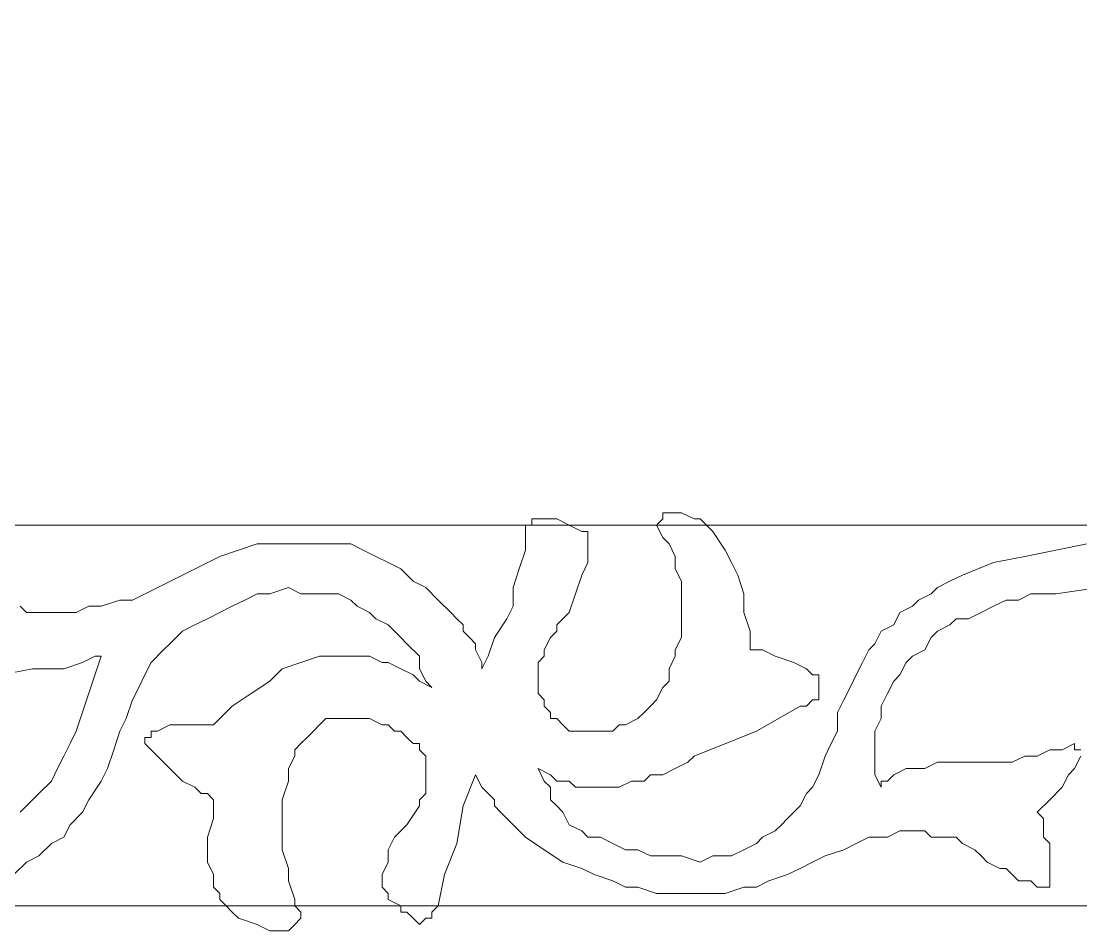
# Model space of a CAD drawing. Extents: x -66030 to 95157, y -13132 to 45879.
# Drawn here: x -22619 to -21956, y 13128 to 13697 of the extents above; entities that cross this region are included whole.
import ezdxf

# ---------------------------------------------------------------- set-up
doc = ezdxf.new("R2010")
doc.units = 0
doc.header["$LTSCALE"] = 100
doc.header["$MEASUREMENT"] = 0
doc.layers.get('0').update_dxf_attribs({"linetype": 'CONTINUOUS'})

msp = doc.modelspace()

# ---------------------------------------------------------------- linework, layer by layer
at = {"lineweight": 0}
for points in [[(-23205.81, 16299.58), (-21471.56, 16299.58), (-21471.56, 13143.56), (-23205.81, 13143.56), (-23205.81, 16299.58)], [(-22967.55, 15948.04), (-21705.92, 15948.04), (-21705.92, 13381.82), (-22967.55, 13381.82), (-22967.55, 15948.04)]]:
    msp.add_lwpolyline(points, close=True, dxfattribs=at)
for points in [[(-22619.92, 13331.04), (-22616.01, 13327.14), (-22608.2, 13327.14), (-22600.39, 13327.14), (-22592.57, 13327.14), (-22584.76, 13327.14), (-22576.95, 13331.04), (-22569.14, 13331.04), (-22557.42, 13334.95), (-22549.61, 13334.95), (-22494.92, 13362.29), (-22483.21, 13366.2), (-22471.49, 13370.1), (-22463.68, 13370.1), (-22451.96, 13370.1), (-22440.24, 13370.1), (-22432.43, 13370.1), (-22424.62, 13370.1), (-22412.9, 13370.1), (-22405.09, 13366.2), (-22397.28, 13362.29), (-22389.46, 13358.39), (-22381.65, 13354.48), (-22373.84, 13346.67), (-22366.03, 13342.76), (-22358.22, 13334.95), (-22350.4, 13327.14), (-22346.5, 13323.23), (-22342.59, 13319.33), (-22342.59, 13315.42), (-22338.69, 13311.51), (-22334.78, 13307.61), (-22334.78, 13303.7), (-22330.87, 13295.89), (-22330.87, 13291.98), (-22326.97, 13299.8), (-22323.06, 13311.51), (-22315.25, 13323.23), (-22311.34, 13331.04), (-22311.34, 13342.76), (-22307.44, 13354.48), (-22303.53, 13366.2), (-22303.53, 13377.92), (-22303.53, 13381.82), (-22299.63, 13381.82), (-22299.63, 13385.73), (-22299.63, 13385.73), (-22299.63, 13385.73), (-22295.72, 13385.73), (-22295.72, 13385.73), (-22291.81, 13385.73), (-22287.91, 13385.73), (-22284, 13385.73), (-22276.19, 13381.82), (-22268.38, 13377.92), (-22264.47, 13377.92), (-22264.47, 13377.92), (-22264.47, 13374.01), (-22264.47, 13374.01), (-22264.47, 13370.1), (-22264.47, 13366.2), (-22264.47, 13358.39), (-22268.38, 13350.57), (-22276.19, 13327.14), (-22280.1, 13323.23), (-22284, 13319.33), (-22284, 13315.42), (-22287.91, 13311.51), (-22291.81, 13303.7), (-22291.81, 13299.8), (-22295.72, 13295.89), (-22295.72, 13291.98), (-22295.72, 13288.08), (-22295.72, 13284.17), (-22295.72, 13280.27), (-22295.72, 13276.36), (-22291.81, 13272.45), (-22291.81, 13268.55), (-22287.91, 13264.64), (-22287.91, 13260.74), (-22284, 13260.74), (-22280.1, 13256.83), (-22276.19, 13252.92), (-22272.28, 13252.92), (-22268.38, 13252.92), (-22264.47, 13252.92), (-22260.57, 13252.92), (-22256.66, 13252.92), (-22252.75, 13252.92), (-22248.85, 13252.92), (-22244.94, 13256.83), (-22241.04, 13256.83), (-22233.22, 13260.74), (-22229.32, 13264.64), (-22225.41, 13268.55), (-22221.51, 13272.45), (-22217.6, 13280.27), (-22213.69, 13284.17), (-22213.69, 13291.98), (-22209.79, 13299.8), (-22209.79, 13303.7), (-22205.88, 13311.51), (-22205.88, 13319.33), (-22205.88, 13327.14), (-22205.88, 13331.04), (-22205.88, 13338.86), (-22205.88, 13346.67), (-22209.79, 13354.48), (-22209.79, 13362.29), (-22213.69, 13370.1), (-22217.6, 13374.01), (-22221.51, 13381.82), (-22217.6, 13385.73), (-22217.6, 13389.63), (-22217.6, 13389.63), (-22217.6, 13389.63), (-22213.69, 13389.63), (-22209.79, 13389.63), (-22205.88, 13389.63), (-22198.07, 13385.73), (-22194.16, 13385.73), (-22186.35, 13377.92), (-22178.54, 13366.2), (-22174.64, 13358.39), (-22170.73, 13350.57), (-22166.82, 13338.86), (-22166.82, 13327.14), (-22162.92, 13315.42), (-22162.92, 13303.7), (-22155.11, 13303.7), (-22147.29, 13299.8), (-22135.58, 13295.89), (-22127.76, 13291.98), (-22123.86, 13288.08), (-22119.95, 13288.08), (-22119.95, 13284.17), (-22119.95, 13280.27), (-22119.95, 13280.27), (-22119.95, 13280.27), (-22119.95, 13276.36), (-22119.95, 13272.45), (-22123.86, 13272.45), (-22127.76, 13268.55), (-22131.67, 13268.55), (-22159.01, 13252.92), (-22198.07, 13237.3), (-22201.98, 13233.39), (-22209.79, 13229.49), (-22217.6, 13225.58), (-22225.41, 13225.58), (-22229.32, 13221.68), (-22237.13, 13221.68), (-22244.94, 13217.77), (-22248.85, 13217.77), (-22256.66, 13217.77), (-22260.57, 13217.77), (-22268.38, 13217.77), (-22272.28, 13217.77), (-22276.19, 13221.68), (-22284, 13221.68), (-22287.91, 13225.58), (-22295.72, 13229.49), (-22291.81, 13221.68), (-22287.91, 13217.77), (-22287.91, 13209.96), (-22284, 13206.05), (-22280.1, 13202.15), (-22276.19, 13194.34), (-22268.38, 13190.43), (-22264.47, 13186.52), (-22256.66, 13186.52), (-22248.85, 13182.62), (-22241.04, 13178.71), (-22233.22, 13178.71), (-22225.41, 13174.81), (-22217.6, 13174.81), (-22205.88, 13174.81), (-22194.16, 13170.9), (-22186.35, 13174.81), (-22178.54, 13174.81), (-22174.64, 13174.81), (-22166.82, 13178.71), (-22159.01, 13182.62), (-22155.11, 13186.52), (-22147.29, 13190.43), (-22143.39, 13194.34), (-22139.48, 13198.24), (-22131.67, 13206.05), (-22127.76, 13213.86), (-22123.86, 13217.77), (-22119.95, 13225.58), (-22116.05, 13237.3), (-22112.14, 13245.11), (-22108.23, 13252.92), (-22108.23, 13264.64), (-22104.33, 13272.45), (-22100.42, 13280.27), (-22096.52, 13288.08), (-22092.61, 13295.89), (-22088.7, 13303.7), (-22084.8, 13307.61), (-22080.89, 13315.42), (-22073.08, 13319.33), (-22069.17, 13327.14), (-22061.36, 13331.04), (-22057.46, 13334.95), (-22049.64, 13338.86), (-22045.74, 13342.76), (-22037.93, 13346.67), (-22030.11, 13350.57), (-22010.58, 13358.39), (-21991.05, 13362.29), (-21971.52, 13366.2), (-21951.99, 13370.1)], [(-21955.9, 13237.3), (-21959.81, 13229.49), (-21963.71, 13225.58), (-21967.62, 13217.77), (-21975.43, 13209.96), (-21983.24, 13202.15), (-21979.34, 13198.24), (-21979.34, 13194.34), (-21979.34, 13186.52), (-21975.43, 13182.62), (-21975.43, 13178.71), (-21975.43, 13170.9), (-21975.43, 13163.09), (-21975.43, 13155.28), (-21983.24, 13155.28), (-21987.15, 13159.18), (-21991.05, 13159.18), (-21994.96, 13159.18), (-21998.87, 13163.09), (-22002.77, 13166.99), (-22006.68, 13166.99), (-22014.49, 13170.9), (-22018.4, 13174.81), (-22022.3, 13178.71), (-22030.11, 13182.62), (-22034.02, 13186.52), (-22041.83, 13186.52), (-22049.64, 13186.52), (-22053.55, 13190.43), (-22061.36, 13190.43), (-22069.17, 13190.43), (-22076.99, 13186.52), (-22084.8, 13186.52), (-22088.7, 13186.52), (-22096.52, 13182.62), (-22104.33, 13178.71), (-22116.05, 13174.81), (-22123.86, 13170.9), (-22131.67, 13166.99), (-22139.48, 13163.09), (-22151.2, 13159.18), (-22159.01, 13155.28), (-22166.82, 13155.28), (-22178.54, 13151.37), (-22186.35, 13151.37), (-22194.16, 13151.37), (-22205.88, 13151.37), (-22213.69, 13151.37), (-22221.51, 13151.37), (-22233.22, 13155.28), (-22241.04, 13155.28), (-22248.85, 13159.18), (-22260.57, 13163.09), (-22268.38, 13166.99), (-22280.1, 13170.9), (-22291.81, 13178.71), (-22303.53, 13186.52), (-22307.44, 13190.43), (-22311.34, 13194.34), (-22315.25, 13198.24), (-22319.16, 13202.15), (-22323.06, 13206.05), (-22323.06, 13209.96), (-22326.97, 13213.86), (-22330.87, 13217.77), (-22334.78, 13225.58), (-22342.59, 13206.05), (-22346.5, 13182.62), (-22354.31, 13163.09), (-22358.22, 13143.56), (-22362.12, 13139.65), (-22362.12, 13135.75), (-22362.12, 13135.75), (-22366.03, 13135.75), (-22366.03, 13135.75), (-22369.93, 13131.84), (-22369.93, 13131.84), (-22373.84, 13135.75), (-22373.84, 13135.75), (-22377.75, 13139.65), (-22381.65, 13139.65), (-22381.65, 13143.56), (-22389.46, 13147.46), (-22389.46, 13151.37), (-22389.46, 13151.37), (-22393.37, 13155.28), (-22393.37, 13159.18), (-22393.37, 13159.18), (-22393.37, 13163.09), (-22389.46, 13170.9), (-22389.46, 13178.71), (-22385.56, 13186.52), (-22377.75, 13194.34), (-22369.93, 13206.05), (-22369.93, 13209.96), (-22366.03, 13213.86), (-22366.03, 13217.77), (-22366.03, 13221.68), (-22366.03, 13225.58), (-22366.03, 13225.58), (-22366.03, 13229.49), (-22366.03, 13233.39), (-22366.03, 13237.3), (-22369.93, 13241.21), (-22369.93, 13245.11), (-22373.84, 13245.11), (-22377.75, 13249.02), (-22381.65, 13252.92), (-22385.56, 13252.92), (-22389.46, 13256.83), (-22393.37, 13256.83), (-22401.18, 13260.74), (-22405.09, 13260.74), (-22408.99, 13260.74), (-22412.9, 13260.74), (-22420.71, 13260.74), (-22424.62, 13260.74), (-22428.52, 13260.74), (-22432.43, 13256.83), (-22432.43, 13256.83), (-22436.33, 13252.92), (-22440.24, 13249.02), (-22444.15, 13245.11), (-22448.05, 13241.21), (-22448.05, 13237.3), (-22451.96, 13229.49), (-22451.96, 13221.68), (-22455.86, 13209.96), (-22455.86, 13198.24), (-22455.86, 13190.43), (-22455.86, 13178.71), (-22451.96, 13166.99), (-22451.96, 13159.18), (-22448.05, 13147.46), (-22448.05, 13143.56), (-22444.15, 13139.65), (-22444.15, 13139.65), (-22444.15, 13135.75), (-22444.15, 13135.75), (-22448.05, 13131.84), (-22448.05, 13131.84), (-22448.05, 13131.84), (-22451.96, 13127.93), (-22455.86, 13127.93), (-22459.77, 13127.93), (-22463.68, 13127.93), (-22471.49, 13131.84), (-22483.21, 13135.75), (-22487.11, 13139.65), (-22487.11, 13139.65), (-22491.02, 13143.56), (-22494.92, 13147.46), (-22494.92, 13151.37), (-22498.83, 13155.28), (-22498.83, 13159.18), (-22498.83, 13163.09), (-22502.74, 13170.9), (-22502.74, 13174.81), (-22502.74, 13178.71), (-22502.74, 13186.52), (-22498.83, 13198.24), (-22498.83, 13209.96), (-22502.74, 13213.86), (-22506.64, 13213.86), (-22510.55, 13217.77), (-22518.36, 13221.68), (-22522.27, 13225.58), (-22526.17, 13229.49), (-22530.08, 13233.39), (-22533.98, 13237.3), (-22537.89, 13241.21), (-22537.89, 13241.21), (-22541.8, 13245.11), (-22541.8, 13245.11), (-22541.8, 13249.02), (-22541.8, 13249.02), (-22537.89, 13249.02), (-22537.89, 13252.92), (-22537.89, 13252.92), (-22533.98, 13252.92), (-22526.17, 13256.83), (-22518.36, 13256.83), (-22510.55, 13256.83), (-22498.83, 13256.83), (-22498.83, 13256.83), (-22487.11, 13268.55), (-22475.39, 13276.36), (-22463.68, 13284.17), (-22455.86, 13291.98), (-22444.15, 13295.89), (-22432.43, 13299.8), (-22428.52, 13299.8), (-22420.71, 13299.8), (-22416.81, 13299.8), (-22412.9, 13299.8), (-22405.09, 13299.8), (-22401.18, 13299.8), (-22393.37, 13295.89), (-22389.46, 13295.89), (-22381.65, 13291.98), (-22373.84, 13288.08), (-22369.93, 13284.17), (-22362.12, 13280.27), (-22366.03, 13284.17), (-22369.93, 13291.98), (-22369.93, 13299.8), (-22377.75, 13307.61), (-22381.65, 13311.51), (-22385.56, 13315.42), (-22389.46, 13319.33), (-22397.28, 13323.23), (-22401.18, 13327.14), (-22408.99, 13331.04), (-22412.9, 13334.95), (-22420.71, 13338.86), (-22428.52, 13338.86), (-22436.33, 13338.86), (-22444.15, 13338.86), (-22451.96, 13342.76), (-22463.68, 13338.86), (-22471.49, 13338.86), (-22479.3, 13334.95), (-22487.11, 13331.04), (-22494.92, 13327.14), (-22502.74, 13323.23), (-22510.55, 13319.33), (-22518.36, 13315.42), (-22526.17, 13307.61), (-22530.08, 13303.7), (-22537.89, 13295.89), (-22541.8, 13288.08), (-22545.7, 13280.27), (-22549.61, 13272.45), (-22553.51, 13260.74), (-22557.42, 13252.92), (-22561.33, 13241.21), (-22565.23, 13229.49), (-22569.14, 13221.68), (-22576.95, 13209.96), (-22580.86, 13202.15), (-22588.67, 13194.34), (-22592.57, 13186.52), (-22600.39, 13182.62), (-22608.2, 13174.81), (-22616.01, 13170.9), (-22623.82, 13163.09)], [(-21944.18, 13342.76), (-21971.52, 13338.86), (-21979.34, 13338.86), (-21987.15, 13338.86), (-21994.96, 13334.95), (-22002.77, 13334.95), (-22010.58, 13331.04), (-22018.4, 13327.14), (-22026.21, 13323.23), (-22034.02, 13323.23), (-22037.93, 13319.33), (-22045.74, 13315.42), (-22049.64, 13311.51), (-22053.55, 13303.7), (-22061.36, 13299.8), (-22065.27, 13295.89), (-22069.17, 13288.08), (-22073.08, 13284.17), (-22076.99, 13276.36), (-22080.89, 13268.55), (-22080.89, 13260.74), (-22084.8, 13252.92), (-22084.8, 13245.11), (-22084.8, 13233.39), (-22084.8, 13225.58), (-22080.89, 13217.77), (-22080.89, 13221.68), (-22076.99, 13221.68), (-22073.08, 13225.58), (-22065.27, 13229.49), (-22061.36, 13229.49), (-22053.55, 13229.49), (-22045.74, 13233.39), (-22034.02, 13233.39), (-22022.3, 13233.39), (-22014.49, 13233.39), (-22006.68, 13233.39), (-21998.87, 13233.39), (-21991.05, 13237.3), (-21983.24, 13237.3), (-21975.43, 13241.21), (-21967.62, 13241.21), (-21959.81, 13245.11), (-21959.81, 13245.11), (-21959.81, 13241.21), (-21955.9, 13241.21)], [(-22619.92, 13202.15), (-22612.1, 13209.96), (-22608.2, 13213.86), (-22600.39, 13221.68), (-22596.48, 13229.49), (-22592.57, 13237.3), (-22588.67, 13245.11), (-22584.76, 13252.92), (-22569.14, 13299.8), (-22573.04, 13299.8), (-22580.86, 13295.89), (-22592.57, 13291.98), (-22612.1, 13291.98), (-22631.63, 13288.08)]]:
    msp.add_lwpolyline(points, dxfattribs=at)

doc.saveas('drawing.dxf')
